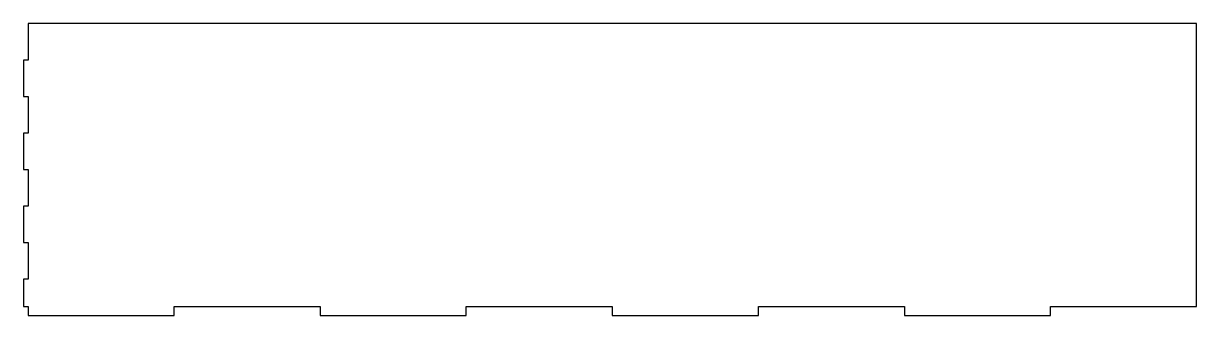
# Model space of a CAD drawing. Header units: inches. Extents: x 0 to 32.1, y 0 to 8.
import ezdxf

# ---------------------------------------------------------------- set-up
doc = ezdxf.new("R2010")
doc.units = ezdxf.units.IN
doc.header["$MEASUREMENT"] = 0

msp = doc.modelspace()

# ---------------------------------------------------------------- linework, layer by layer
at = {"color": 1}
msp.add_lwpolyline([(0.125, 7.998), (0.125, 6.998), (0, 6.998), (0, 5.998), (0.125, 5.998), (0.125, 4.998), (0, 4.998), (0, 3.998), (0.125, 3.998), (0.125, 2.998), (0, 2.998), (0, 1.998), (0.125, 1.998), (0.125, 0.998), (0, 0.998), (0, 0.248), (0.125, 0.25), (0.125, 0), (4.125, 0), (4.125, 0.25), (8.125, 0.25), (8.125, 0), (12.125, 0), (12.125, 0.25), (16.125, 0.25), (16.125, 0), (20.125, 0), (20.125, 0.25), (24.125, 0.25), (24.125, 0), (28.125, 0), (28.125, 0.25), (32.125, 0.25), (32.125, 8), (0.125, 8)], dxfattribs=at)

doc.saveas('drawing.dxf')
